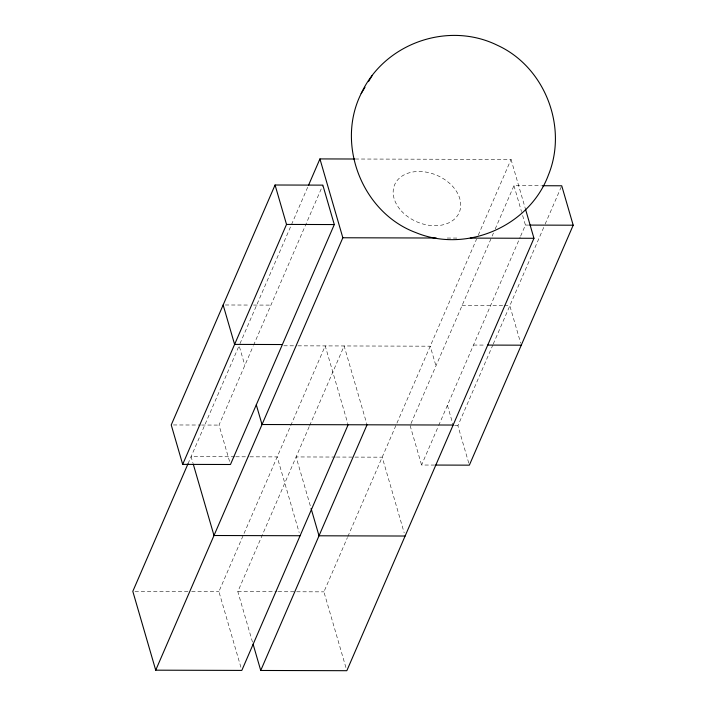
<?xml version="1.0" encoding="UTF-8"?>
<svg xmlns="http://www.w3.org/2000/svg" width="706" height="706" viewBox="0 0 706 706"><rect width="100%" height="100%" fill="white"/><g stroke="black" fill="none" stroke-linecap="round" stroke-linejoin="round"><path stroke-width="0.53" stroke-dasharray="3.53 2.65" d="M188.043 463.692L239.113 345.675L244.841 365.381M239.987 343.654L308.134 186.172M229.556 461.397L219.01 425.083L253.101 346.293M253.533 345.296L322.845 185.131M240.896 667.258L218.904 591.566L290.281 426.627M290.722 425.612L325.21 345.905L347.82 423.706M252.483 642.081L237.825 591.619L309.202 426.671M309.634 425.665L344.131 345.958L366.741 423.75M345.914 667.549L323.922 591.849L347.405 537.584M347.846 536.578L476.532 239.184M478.28 235.142L511.047 159.432L356.177 159.018M410.998 423.574L491.711 237.066M492.144 236.06L493.45 233.033M495.197 229L513.959 185.652L541.105 185.722M434.614 465.06L421.579 465.025L438.214 426.574M438.655 425.559L520.181 237.172M520.613 236.166L525.414 225.073L521.796 212.621M468.758 463.074L457.903 425.727L492.806 345.075M493.238 344.069L544.723 225.099M545.156 224.093L561.738 185.784M525.414 225.073L528.67 225.082M447.189 238.046L458.168 238.081M225.32 304.983L249.209 305.054M253.551 305.063L270.928 305.107M462.042 305.627L503.307 305.733M504.393 305.742L509.82 305.751L520.675 343.107M473.497 345.049L485.446 345.084M283.803 345.79L296.873 345.825M297.967 345.834L430.228 346.187L435.955 365.902M173.402 424.959L200.548 425.03M201.634 425.038L219.01 425.083M454.646 425.718L457.903 425.727M234.683 456.782L191.088 456.658L192.914 462.968M235.769 456.782L248.847 456.817M249.942 456.817L277.184 456.897L299.176 532.589M335.341 457.047L296.105 456.941L310.764 507.411M336.427 457.056L353.865 457.1M354.959 457.1L382.202 457.179L404.194 532.871M134.987 591.337L190.567 591.487M191.661 591.496L218.904 591.566M237.825 591.619L277.061 591.725M278.146 591.725L295.585 591.778M296.679 591.778L323.922 591.849M511.047 159.432L525.096 207.793M513.959 185.652L521.496 211.588M447.41 405.323L452.837 423.997M410.124 425.603L421.579 465.025M401.343 210.944A35.15 25.328 23.4 0 0 458.847 213.336A35.15 25.328 23.4 0 0 420.635 171.523A35.15 25.328 23.4 0 0 401.343 210.944"/><path stroke-width="1.06" d="M275.066 185.007L171.231 424.95L182.686 464.38L230.465 464.504L334.3 224.561L322.845 185.131L275.066 185.007L286.521 224.429L182.686 464.38M188.043 463.692L132.807 591.337L155.717 670.179L241.814 670.418L348.12 424.756M308.575 185.166L319.933 158.921L355.083 159.009M155.717 670.179L342.842 237.763L319.933 158.921M525.405 208.844L533.957 238.284L346.831 670.7L260.735 670.471L367.041 424.8M542.19 185.731L561.738 185.784L573.193 225.205L469.358 465.157L435.699 465.06M361.198 93.501C335.588 144.589 362.39 212.859 415.966 232.645C466.428 253.472 529.518 226.185 548.447 174.911C568.074 126.727 544.714 66.805 497.351 45.263C447.878 20.915 384.311 43.401 361.198 93.501L364.976 87.297M368.461 81.649L372.168 75.568M286.521 224.429L334.3 224.561M529.756 225.09L573.193 225.205M342.842 237.763L436.202 238.019M470.249 238.107L533.957 238.284M282.382 344.537L234.604 344.404L223.149 304.983M487.617 345.084L521.275 345.181M453.137 425.038L262.023 424.518L256.296 404.812M300.094 535.739L213.997 535.51L193.223 464.018M405.112 536.03L319.015 535.792L311.072 508.461M253.101 644.181L260.735 670.471"/></g></svg>
